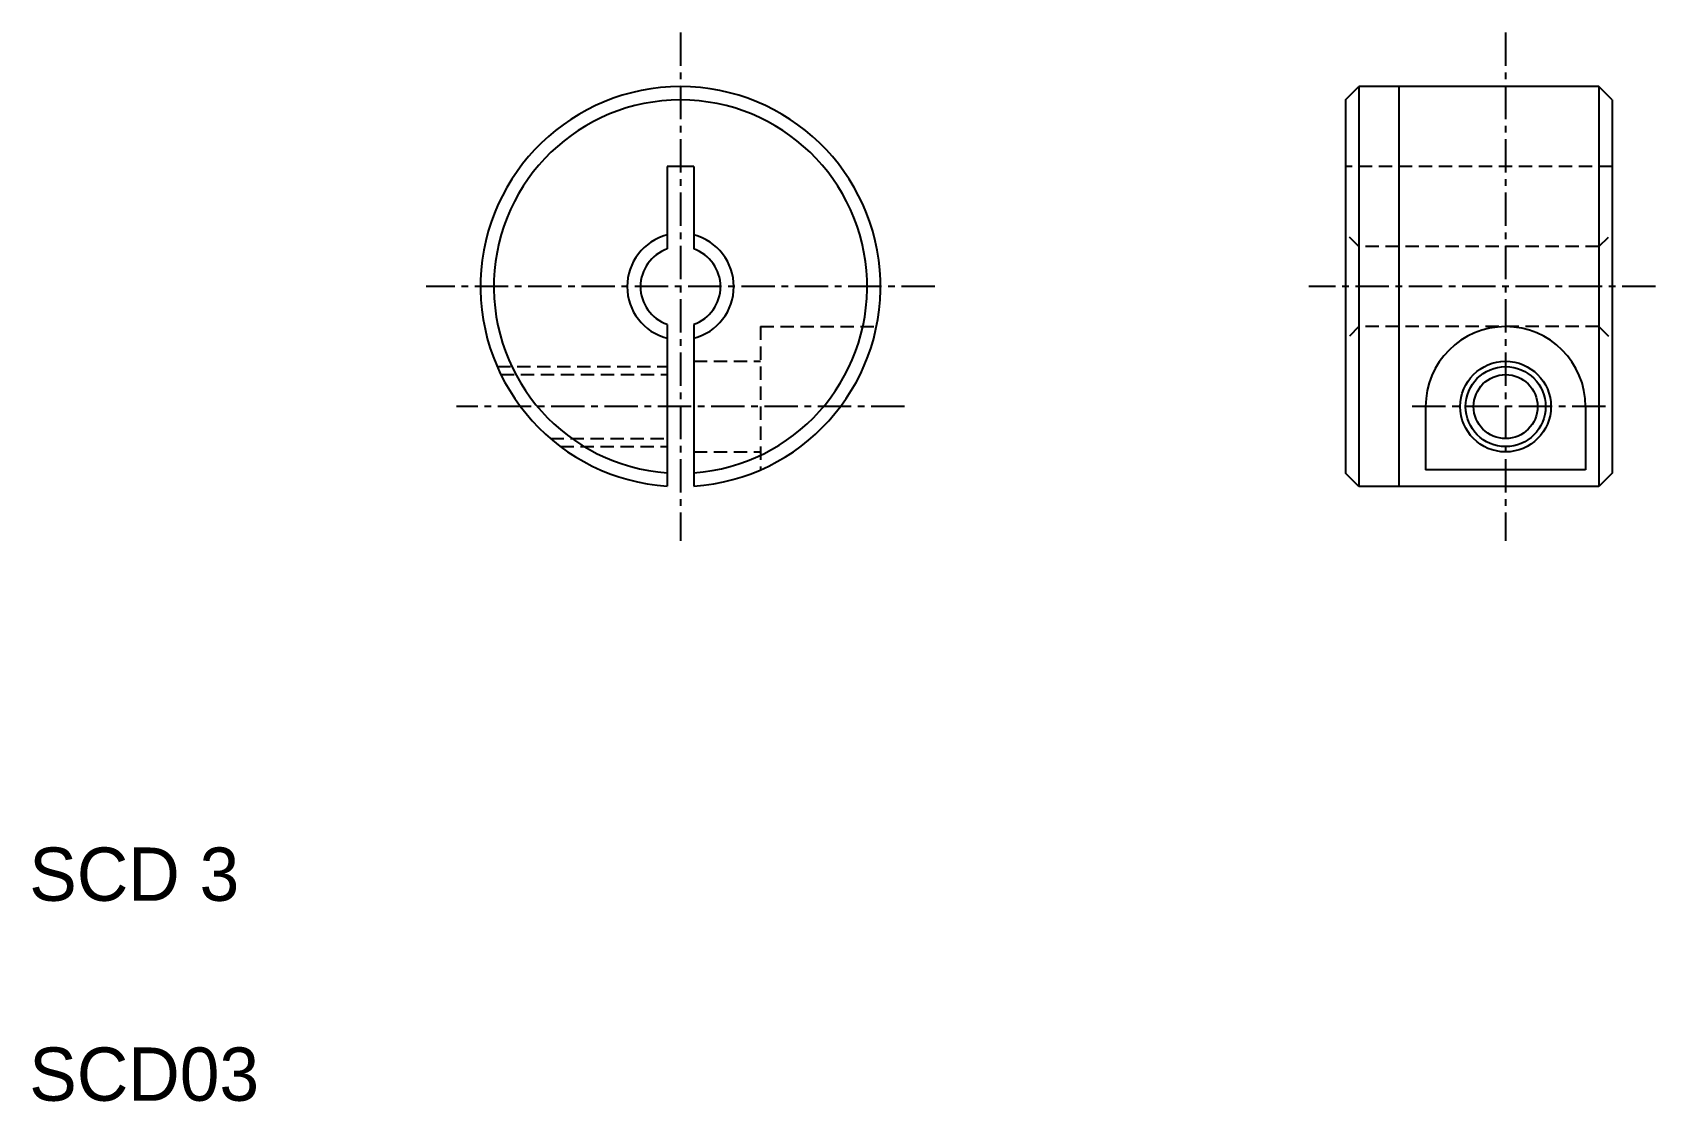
# Model space of a CAD drawing. Extents: x 52.4 to 113.2, y 40.2 to 80.3.
import ezdxf

# ---------------------------------------------------------------- set-up
doc = ezdxf.new("R2010")
doc.units = 0
doc.linetypes.add('CENTER', pattern=[2, 1.25, -0.25, 0.25, -0.25])
doc.linetypes.add('DASHED', pattern=[0.75, 0.5, -0.25])
doc.layers.get('0').update_dxf_attribs({"linetype": 'CONTINUOUS'})
doc.layers.add('CENTER', color=1, linetype='CENTER')

msp = doc.modelspace()

# ---------------------------------------------------------------- linework, layer by layer
at = {"color": 7, "linetype": 'CONTINUOUS'}
for p, q in [((101.623, 77.802), (102.123, 78.302)), ((111.123, 78.302), (102.123, 78.302)), ((102.123, 78.302), (102.123, 63.302)), ((103.623, 78.302), (103.623, 63.302)), ((111.123, 78.302), (111.123, 63.302)), ((111.623, 77.802), (111.123, 78.302)), ((101.623, 77.802), (101.623, 63.802)), ((111.623, 77.802), (111.623, 63.802)), ((76.178, 75.302), (76.178, 72.216)), ((77.178, 75.302), (76.178, 75.302)), ((77.178, 75.302), (77.178, 72.216)), ((76.178, 69.387), (76.178, 63.318)), ((77.178, 69.387), (77.178, 63.318)), ((104.623, 66.302), (104.623, 63.928)), ((110.623, 66.302), (110.623, 63.928)), ((110.623, 63.928), (104.623, 63.928)), ((102.123, 63.302), (101.623, 63.802)), ((111.623, 63.802), (111.123, 63.302)), ((111.123, 63.302), (102.123, 63.302))]:
    msp.add_line(p, q, dxfattribs=at)
at = {"color": 3, "linetype": 'DASHED'}
for p, q in [((111.623, 75.302), (101.623, 75.302)), ((102.123, 72.302), (101.623, 72.802)), ((111.123, 72.302), (111.623, 72.802)), ((111.123, 72.302), (102.123, 72.302)), ((102.123, 72.302), (102.123, 69.302)), ((106.623, 72.302), (106.623, 72.302)), ((109.123, 72.302), (109.123, 72.302)), ((111.123, 72.302), (111.123, 69.302)), ((79.678, 69.302), (84.026, 69.302)), ((79.678, 69.302), (79.678, 63.928)), ((102.123, 69.302), (101.623, 68.802)), ((111.123, 69.302), (102.123, 69.302)), ((111.123, 69.302), (111.623, 68.802)), ((69.804, 67.802), (76.178, 67.802)), ((77.178, 68.002), (79.678, 68.002)), ((69.943, 67.502), (76.178, 67.502)), ((71.803, 65.102), (76.178, 65.102)), ((72.178, 64.802), (76.178, 64.802)), ((77.178, 64.602), (79.678, 64.602))]:
    msp.add_line(p, q, dxfattribs=at)
at = {"color": 7, "linetype": 'CONTINUOUS'}
for radius in [1.7, 1.2]:
    msp.add_circle((107.623, 66.302), radius, dxfattribs=at)
at = {"color": 3, "linetype": 'CONTINUOUS'}
msp.add_circle((107.623, 66.302), 1.5, dxfattribs=at)
at = {"color": 7, "linetype": 'CONTINUOUS'}
for centre, radius, start, end in [((76.678, 70.802), 7.5, 273.82255, 266.17745), ((76.678, 70.802), 7, 274.09604, 265.90396), ((76.678, 70.802), 2, 104.47751, 255.52249), ((76.678, 70.802), 2, 284.47751, 75.52249), ((76.678, 70.802), 1.5, 109.47122, 250.52878), ((76.678, 70.802), 1.5, 289.47122, 70.52878), ((107.623, 66.302), 3, 0, 180)]:
    msp.add_arc(centre, radius, start, end, dxfattribs=at)
at = {"layer": 'CENTER', "color": 1, "linetype": 'CENTER'}
for p, q in [((76.678, 80.335), (76.678, 61.268)), ((107.623, 80.335), (107.623, 61.268)), ((86.211, 70.802), (67.145, 70.802)), ((113.246, 70.802), (100.246, 70.802)), ((85.082, 66.302), (68.274, 66.302)), ((111.373, 66.302), (103.873, 66.302))]:
    msp.add_line(p, q, dxfattribs=at)

# ---------------------------------------------------------------- texts
at = {"color": 7, "linetype": 'CONTINUOUS'}
for s, p in [('SCD 3', (52.253, 47.765)), ('SCD03', (52.253, 40.265))]:
    msp.add_text(s, height=2, dxfattribs=at).set_placement(p)

doc.saveas('drawing.dxf')
